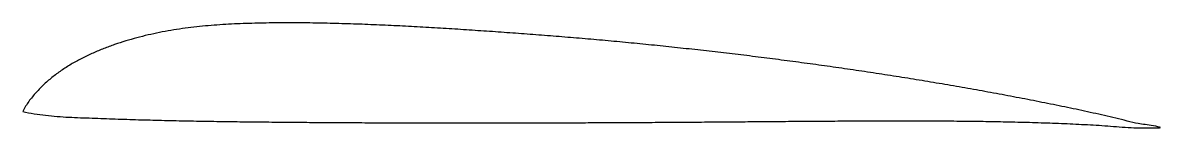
# Model space of a CAD drawing. Header units: millimetres. Extents: x 0.2 to 32, y -0.4 to 2.5.
import ezdxf

# ---------------------------------------------------------------- set-up
doc = ezdxf.new("R2010")
doc.units = ezdxf.units.MM

msp = doc.modelspace()

# ---------------------------------------------------------------- linework, layer by layer
msp.add_open_spline([(0.176, 0.065), (0.224, 0.162), (0.338, 0.347), (0.547, 0.596), (0.773, 0.829), (1.022, 1.039), (1.285, 1.23), (1.56, 1.402), (1.845, 1.557), (2.139, 1.696), (2.439, 1.82), (2.744, 1.932), (3.053, 2.031), (3.365, 2.12), (3.68, 2.198), (3.998, 2.267), (4.317, 2.326), (4.638, 2.376), (4.96, 2.417), (5.283, 2.45), (5.606, 2.476), (5.93, 2.496), (6.255, 2.511), (6.579, 2.522), (6.904, 2.529), (7.228, 2.534), (7.553, 2.536), (7.877, 2.535), (8.202, 2.532), (8.527, 2.527), (8.851, 2.519), (9.176, 2.51), (9.5, 2.5), (9.824, 2.488), (10.149, 2.474), (10.473, 2.46), (10.797, 2.444), (11.121, 2.427), (11.446, 2.409), (11.77, 2.39), (12.094, 2.37), (12.418, 2.35), (12.741, 2.328), (13.065, 2.306), (13.389, 2.284), (13.713, 2.261), (14.037, 2.237), (14.36, 2.213), (14.684, 2.189), (15.008, 2.164), (15.331, 2.138), (15.655, 2.111), (15.978, 2.083), (16.302, 2.055), (16.625, 2.026), (16.948, 1.996), (17.271, 1.965), (17.594, 1.933), (17.917, 1.9), (18.24, 1.867), (18.563, 1.833), (18.886, 1.797), (19.208, 1.762), (19.531, 1.725), (19.853, 1.688), (20.176, 1.65), (20.498, 1.611), (20.82, 1.571), (21.142, 1.53), (21.464, 1.489), (21.786, 1.446), (22.108, 1.403), (22.429, 1.359), (22.751, 1.314), (23.072, 1.268), (23.393, 1.222), (23.715, 1.174), (24.036, 1.126), (24.356, 1.077), (24.677, 1.027), (24.998, 0.975), (25.318, 0.923), (25.638, 0.871), (25.959, 0.817), (26.279, 0.762), (26.598, 0.706), (26.918, 0.649), (27.237, 0.592), (27.557, 0.533), (27.876, 0.473), (28.194, 0.412), (28.513, 0.35), (28.831, 0.287), (29.15, 0.222), (29.468, 0.157), (29.785, 0.091), (30.102, 0.02), (30.419, -0.047), (30.735, -0.129), (31.046, -0.199), (31.411, -0.293), (31.662, -0.31), (32.13, -0.405), (31.589, -0.392), (31.338, -0.397), (30.992, -0.378), (30.673, -0.354), (30.349, -0.325), (30.025, -0.309), (29.701, -0.29), (29.376, -0.276), (29.052, -0.263), (28.728, -0.251), (28.403, -0.241), (28.079, -0.232), (27.754, -0.224), (27.429, -0.218), (27.105, -0.212), (26.78, -0.207), (26.456, -0.204), (26.131, -0.201), (25.807, -0.198), (25.482, -0.197), (25.157, -0.196), (24.833, -0.196), (24.508, -0.196), (24.183, -0.196), (23.859, -0.197), (23.534, -0.199), (23.21, -0.2), (22.885, -0.202), (22.56, -0.204), (22.236, -0.206), (21.911, -0.209), (21.587, -0.211), (21.262, -0.214), (20.937, -0.216), (20.613, -0.219), (20.288, -0.222), (19.964, -0.224), (19.639, -0.227), (19.314, -0.229), (18.99, -0.232), (18.665, -0.234), (18.341, -0.236), (18.016, -0.238), (17.691, -0.24), (17.367, -0.242), (17.042, -0.244), (16.718, -0.246), (16.393, -0.247), (16.068, -0.248), (15.744, -0.249), (15.419, -0.25), (15.095, -0.251), (14.77, -0.251), (14.445, -0.252), (14.121, -0.252), (13.796, -0.253), (13.471, -0.253), (13.147, -0.253), (12.822, -0.253), (12.498, -0.253), (12.173, -0.253), (11.848, -0.253), (11.524, -0.253), (11.199, -0.252), (10.875, -0.252), (10.55, -0.251), (10.225, -0.25), (9.901, -0.249), (9.576, -0.248), (9.251, -0.246), (8.927, -0.244), (8.602, -0.242), (8.278, -0.24), (7.953, -0.238), (7.628, -0.235), (7.304, -0.232), (6.979, -0.229), (6.655, -0.226), (6.33, -0.222), (6.005, -0.218), (5.681, -0.213), (5.356, -0.208), (5.032, -0.203), (4.707, -0.197), (4.383, -0.19), (4.058, -0.182), (3.734, -0.174), (3.409, -0.165), (3.085, -0.155), (2.76, -0.144), (2.436, -0.133), (2.112, -0.118), (1.787, -0.111), (1.463, -0.096), (1.139, -0.076), (0.816, -0.045), (0.493, -0.006), (0.281, 0.037), (0.176, 0.065)], degree=3, knots=[0, 0, 0, 0, 0.324633, 0.649234, 0.973855, 1.298464, 1.623079, 1.947692, 2.272306, 2.596919, 2.921532, 3.246145, 3.570758, 3.895372, 4.219985, 4.544598, 4.869211, 5.193824, 5.518437, 5.843051, 6.167664, 6.492277, 6.81689, 7.141503, 7.466116, 7.79073, 8.115343, 8.439956, 8.764569, 9.089182, 9.413795, 9.738409, 10.063022, 10.387635, 10.712248, 11.036861, 11.361474, 11.686087, 12.010701, 12.335314, 12.659927, 12.98454, 13.309153, 13.633766, 13.95838, 14.282993, 14.607606, 14.932219, 15.256832, 15.581445, 15.906059, 16.230672, 16.555285, 16.879898, 17.204511, 17.529124, 17.853737, 18.178351, 18.502964, 18.827577, 19.15219, 19.476803, 19.801416, 20.12603, 20.450643, 20.775256, 21.099869, 21.424482, 21.749095, 22.073709, 22.398322, 22.722935, 23.047548, 23.372161, 23.696774, 24.021387, 24.346001, 24.670614, 24.995227, 25.31984, 25.644453, 25.969066, 26.29368, 26.618293, 26.942906, 27.267519, 27.592132, 27.916745, 28.241358, 28.565972, 28.890585, 29.215198, 29.539811, 29.864425, 30.189035, 30.513658, 30.83824, 31.162949, 31.487194, 31.813859, 32.129873, 32.567313, 32.762221, 33.096216, 33.423845, 33.749193, 34.07376, 34.398351, 34.722967, 35.04758, 35.372193, 35.696807, 36.02142, 36.346033, 36.670646, 36.995259, 37.319872, 37.644486, 37.969099, 38.293712, 38.618325, 38.942938, 39.267551, 39.592165, 39.916778, 40.241391, 40.566004, 40.890617, 41.21523, 41.539843, 41.864457, 42.18907, 42.513683, 42.838296, 43.162909, 43.487522, 43.812136, 44.136749, 44.461362, 44.785975, 45.110588, 45.435201, 45.759815, 46.084428, 46.409041, 46.733654, 47.058267, 47.38288, 47.707493, 48.032107, 48.35672, 48.681333, 49.005946, 49.330559, 49.655172, 49.979786, 50.304399, 50.629012, 50.953625, 51.278238, 51.602851, 51.927464, 52.252078, 52.576691, 52.901304, 53.225917, 53.55053, 53.875143, 54.199757, 54.52437, 54.848983, 55.173596, 55.498209, 55.822822, 56.147436, 56.472049, 56.796662, 57.121275, 57.445888, 57.770501, 58.095114, 58.419728, 58.744341, 59.068954, 59.393567, 59.71818, 60.042793, 60.367407, 60.69202, 61.016633, 61.341246, 61.665859, 61.990472, 62.315085, 62.639699, 62.964312, 63.288924, 63.61354, 63.938148, 64.262774, 64.587365, 64.587365, 64.587365, 64.587365])

doc.saveas('drawing.dxf')
